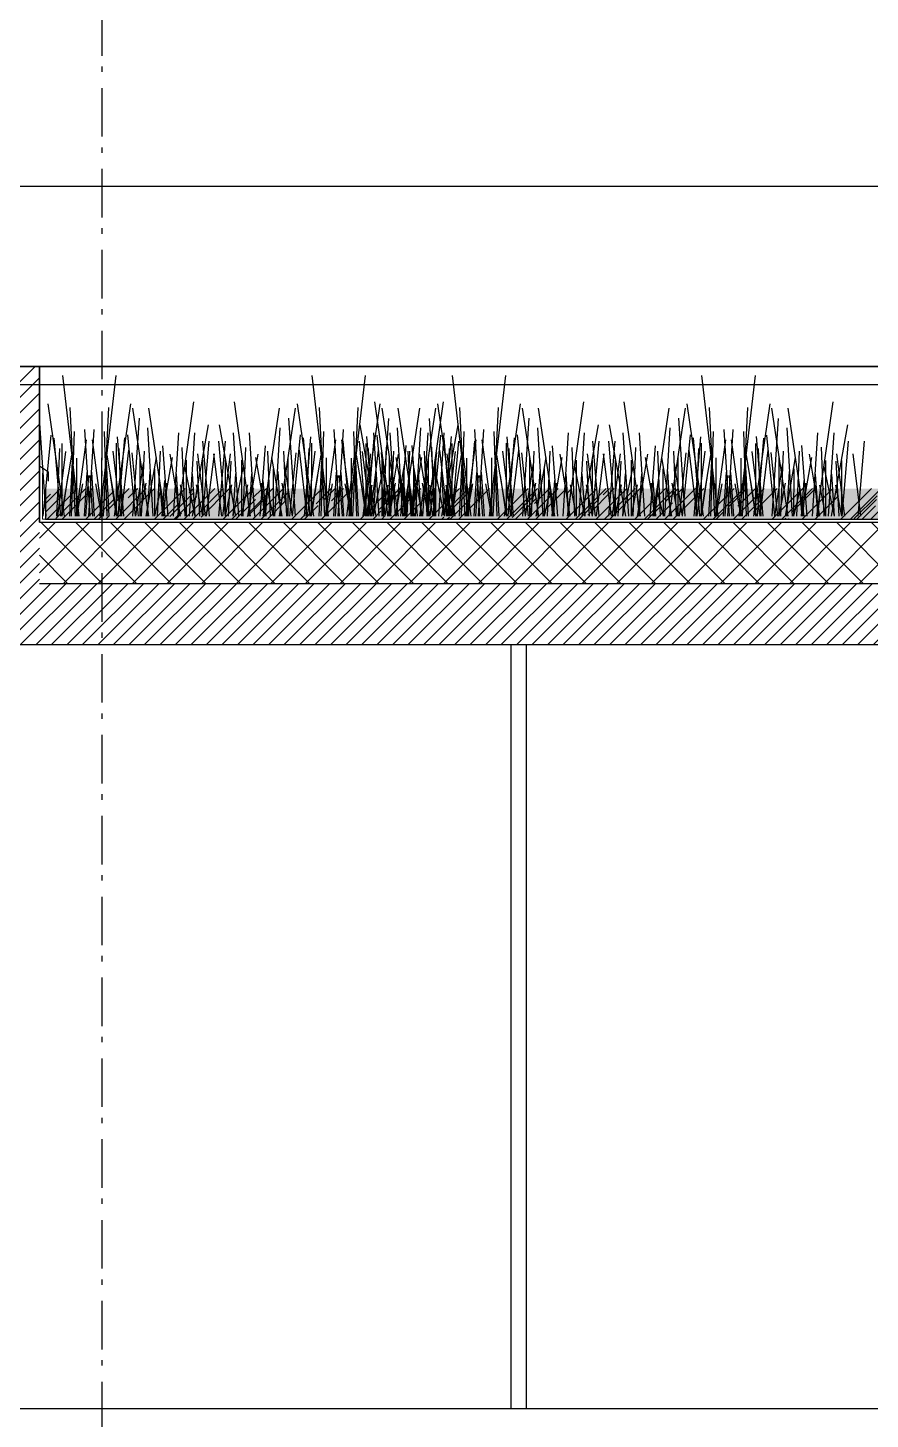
# Model space of a CAD drawing. Header units: centimetres. Extents: x -35664 to 50682, y -23001 to 23705.
# Drawn here: x 6767.3 to 7042.8, y -12149.4 to -11694.1 of the extents above; entities that cross this region are included whole.
import ezdxf

# ---------------------------------------------------------------- set-up
doc = ezdxf.new("R2010")
doc.units = ezdxf.units.CM
doc.linetypes.add('Style de ligne -6', pattern=[1.04164, 0.625, -0.20828, 0.06943, -0.13893])
for name, color, linetype in [('B GÈnÈral_Hatch', 252, 'Continuous'), ('B Général', 252, 'Continuous'), ('prlm-Coupe', 252, 'Continuous')]:
    doc.layers.add(name, color=color, linetype=linetype)
pattern_1 = [(45, (-23116.8977, 10090.366), (2.4253472, -2.6458333), [])]

# ---------------------------------------------------------------- blocks, each defined once
blk = doc.blocks.new('B 90.Groupe-218-1')
at = {"layer": 'B Général'}
for p, q in [((6993.57, -4471.39), (6988.26, -4434.62)), ((7001.54, -4471.38), (7003.29, -4443.03)), ((7011.19, -4471.38), (7013.31, -4445.83)), ((6991.14, -4471.39), (6992.05, -4449.26)), ((6992.66, -4471.39), (6996, -4451.44)), ((7005.87, -4471.38), (7005.87, -4452.37)), ((7012.1, -4471.38), (7009.51, -4450.19)), ((7003.44, -4471.38), (7002.53, -4457.05)), ((6998.13, -4471.38), (6997.22, -4460.79)), ((7005.87, -4471.38), (7003.9, -4460.79))]:
    blk.add_line(p, q, dxfattribs=at)
blk = doc.blocks.new('B 90.Groupe-219-1')
at = {"layer": 'B Général'}
for p, q in [((6998.38, -4471.38), (6993.06, -4425.34)), ((7006.35, -4471.38), (7008.1, -4435.87)), ((7015.99, -4471.38), (7018.12, -4439.38)), ((6995.95, -4471.38), (6996.86, -4443.68)), ((6997.47, -4471.38), (7000.81, -4446.41)), ((7010.68, -4471.38), (7010.68, -4447.58)), ((7016.9, -4471.38), (7014.32, -4444.84)), ((7008.25, -4471.38), (7007.34, -4453.43)), ((7002.94, -4471.38), (7002.02, -4458.12)), ((7010.68, -4471.38), (7008.7, -4458.11))]:
    blk.add_line(p, q, dxfattribs=at)
blk = doc.blocks.new('B 90.Groupe-220-1')
at = {"layer": 'B Général'}
for p, q in [((7021.26, -4471.38), (7015.94, -4436.1)), ((7029.23, -4471.37), (7030.97, -4444.17)), ((7038.87, -4471.37), (7040.99, -4446.86)), ((7018.83, -4471.38), (7019.74, -4450.15)), ((7020.35, -4471.38), (7023.69, -4452.24)), ((7039.78, -4471.37), (7037.2, -4451.04)), ((7033.56, -4471.37), (7033.55, -4453.14)), ((7025.81, -4471.37), (7024.9, -4461.21)), ((7031.13, -4471.37), (7030.21, -4457.62)), ((7033.56, -4471.37), (7031.58, -4461.21))]:
    blk.add_line(p, q, dxfattribs=at)
blk = doc.blocks.new('B 90.Groupe-221-1')
at = {"layer": 'B Général'}
for p, q in [((7021.26, -4471.38), (7015.94, -4436.1)), ((7029.23, -4471.37), (7030.97, -4444.17)), ((7038.87, -4471.37), (7040.99, -4446.86)), ((7018.83, -4471.38), (7019.74, -4450.15)), ((7020.35, -4471.38), (7023.69, -4452.24)), ((7039.78, -4471.37), (7037.2, -4451.04)), ((7033.56, -4471.37), (7033.55, -4453.14)), ((7025.81, -4471.37), (7024.9, -4461.21)), ((7031.13, -4471.37), (7030.21, -4457.62)), ((7033.56, -4471.37), (7031.58, -4461.21))]:
    blk.add_line(p, q, dxfattribs=at)
blk = doc.blocks.new('B 90.Groupe-222-1')
at = {"layer": 'B Général'}
for p, q in [((7026.52, -4471.37), (7021.2, -4436.1)), ((7034.49, -4471.37), (7036.24, -4444.17)), ((7044.13, -4471.37), (7046.26, -4446.85)), ((7024.09, -4471.38), (7025, -4450.15)), ((7025.61, -4471.37), (7028.95, -4452.24)), ((7045.04, -4471.37), (7042.46, -4451.04)), ((7038.82, -4471.37), (7038.82, -4453.13)), ((7031.08, -4471.37), (7030.16, -4461.21)), ((7036.39, -4471.37), (7035.48, -4457.62)), ((7038.82, -4471.37), (7036.85, -4461.21))]:
    blk.add_line(p, q, dxfattribs=at)
blk = doc.blocks.new('B 90.Groupe-223-1')
at = {"layer": 'B Général'}
for name in ['B 90.Groupe-219-1', 'B 90.Groupe-218-1', 'B 90.Groupe-220-1', 'B 90.Groupe-221-1', 'B 90.Groupe-222-1']:
    blk.add_blockref(name, (0, 0), dxfattribs=at)
blk = doc.blocks.new('B 90.Groupe-224-1')
at = {"layer": 'B Général'}
for p, q in [((6968.12, -4471.39), (6962.8, -4441.52)), ((6976.09, -4471.39), (6977.83, -4448.35)), ((6985.73, -4471.39), (6987.85, -4450.63)), ((6965.69, -4471.39), (6966.6, -4453.42)), ((6967.21, -4471.39), (6970.55, -4455.19)), ((6980.42, -4471.39), (6980.41, -4455.95)), ((6986.64, -4471.39), (6984.06, -4454.17)), ((6977.99, -4471.39), (6977.07, -4459.75)), ((6972.67, -4471.39), (6971.76, -4462.78)), ((6980.42, -4471.39), (6978.44, -4462.78))]:
    blk.add_line(p, q, dxfattribs=at)
blk = doc.blocks.new('B 90.Groupe-225-1')
at = {"layer": 'B Général'}
for p, q in [((6972.92, -4471.39), (6967.61, -4433.99)), ((6980.9, -4471.39), (6982.64, -4442.54)), ((6990.54, -4471.39), (6992.66, -4445.39)), ((6970.5, -4471.39), (6971.4, -4448.89)), ((6972.01, -4471.39), (6975.35, -4451.1)), ((6985.22, -4471.39), (6985.22, -4452.05)), ((6991.45, -4471.39), (6988.87, -4449.83)), ((6982.79, -4471.39), (6981.88, -4456.81)), ((6977.48, -4471.39), (6976.57, -4460.61)), ((6985.22, -4471.39), (6983.25, -4460.61))]:
    blk.add_line(p, q, dxfattribs=at)
blk = doc.blocks.new('B 90.Groupe-226-1')
at = {"layer": 'B Général'}
for name in ['B 90.Groupe-225-1', 'B 90.Groupe-224-1']:
    blk.add_blockref(name, (0, 0), dxfattribs=at)
blk = doc.blocks.new('B 90.Groupe-227-1')
at = {"layer": 'B Général'}
for name in ['B 90.Groupe-223-1', 'B 90.Groupe-226-1']:
    blk.add_blockref(name, (0, 0), dxfattribs=at)
blk = doc.blocks.new('B 90.Groupe-228-1')
at = {"layer": 'B Général'}
for p, q in [((6912, -4471.36), (6906.68, -4434.59)), ((6919.97, -4471.35), (6921.71, -4443)), ((6929.61, -4471.35), (6931.73, -4445.8)), ((6909.57, -4471.36), (6910.48, -4449.23)), ((6911.09, -4471.36), (6914.43, -4451.41)), ((6924.3, -4471.35), (6924.29, -4452.34)), ((6930.52, -4471.35), (6927.94, -4450.16)), ((6921.87, -4471.35), (6920.96, -4457.02)), ((6916.55, -4471.36), (6915.64, -4460.76)), ((6924.3, -4471.35), (6922.32, -4460.76))]:
    blk.add_line(p, q, dxfattribs=at)
blk = doc.blocks.new('B 90.Groupe-229-1')
at = {"layer": 'B Général'}
for p, q in [((6916.81, -4471.36), (6911.49, -4425.31)), ((6924.78, -4471.35), (6926.52, -4435.84)), ((6934.42, -4471.35), (6936.54, -4439.35)), ((6914.38, -4471.36), (6915.29, -4443.65)), ((6915.9, -4471.36), (6919.23, -4446.38)), ((6929.1, -4471.35), (6929.1, -4447.55)), ((6935.33, -4471.35), (6932.75, -4444.82)), ((6926.67, -4471.35), (6925.76, -4453.4)), ((6921.36, -4471.35), (6920.45, -4458.09)), ((6929.1, -4471.35), (6927.13, -4458.09))]:
    blk.add_line(p, q, dxfattribs=at)
blk = doc.blocks.new('B 90.Groupe-230-1')
at = {"layer": 'B Général'}
for p, q in [((6939.68, -4471.35), (6934.37, -4436.07)), ((6947.65, -4471.35), (6949.4, -4444.14)), ((6957.29, -4471.34), (6959.42, -4446.83)), ((6937.25, -4471.35), (6938.16, -4450.12)), ((6938.77, -4471.35), (6942.11, -4452.21)), ((6958.21, -4471.34), (6955.62, -4451.01)), ((6951.98, -4471.34), (6951.98, -4453.11)), ((6944.24, -4471.35), (6943.33, -4461.18)), ((6949.55, -4471.34), (6948.64, -4457.59)), ((6951.98, -4471.34), (6950.01, -4461.18))]:
    blk.add_line(p, q, dxfattribs=at)
blk = doc.blocks.new('B 90.Groupe-231-1')
at = {"layer": 'B Général'}
for p, q in [((6939.68, -4471.35), (6934.37, -4436.07)), ((6947.65, -4471.35), (6949.4, -4444.14)), ((6957.29, -4471.34), (6959.42, -4446.83)), ((6937.25, -4471.35), (6938.16, -4450.12)), ((6938.77, -4471.35), (6942.11, -4452.21)), ((6958.21, -4471.34), (6955.62, -4451.01)), ((6951.98, -4471.34), (6951.98, -4453.11)), ((6944.24, -4471.35), (6943.33, -4461.18)), ((6949.55, -4471.34), (6948.64, -4457.59)), ((6951.98, -4471.34), (6950.01, -4461.18))]:
    blk.add_line(p, q, dxfattribs=at)
blk = doc.blocks.new('B 90.Groupe-232-1')
at = {"layer": 'B Général'}
for p, q in [((6944.95, -4471.35), (6939.63, -4436.07)), ((6952.92, -4471.34), (6954.66, -4444.14)), ((6962.56, -4471.34), (6964.68, -4446.83)), ((6942.52, -4471.35), (6943.43, -4450.12)), ((6944.04, -4471.35), (6947.37, -4452.21)), ((6963.47, -4471.34), (6960.89, -4451.01)), ((6957.24, -4471.34), (6957.24, -4453.11)), ((6949.5, -4471.34), (6948.59, -4461.18)), ((6954.82, -4471.34), (6953.9, -4457.59)), ((6957.24, -4471.34), (6955.27, -4461.18))]:
    blk.add_line(p, q, dxfattribs=at)
blk = doc.blocks.new('B 90.Groupe-233-1')
at = {"layer": 'B Général'}
for name in ['B 90.Groupe-229-1', 'B 90.Groupe-228-1', 'B 90.Groupe-230-1', 'B 90.Groupe-231-1', 'B 90.Groupe-232-1']:
    blk.add_blockref(name, (0, 0), dxfattribs=at)
blk = doc.blocks.new('B 90.Groupe-234-1')
at = {"layer": 'B Général'}
for p, q in [((6886.54, -4471.37), (6881.23, -4441.49)), ((6894.51, -4471.36), (6896.26, -4448.32)), ((6904.15, -4471.36), (6906.28, -4450.6)), ((6884.11, -4471.37), (6885.02, -4453.39)), ((6885.63, -4471.37), (6888.97, -4455.16)), ((6898.84, -4471.36), (6898.84, -4455.92)), ((6905.07, -4471.36), (6902.48, -4454.15)), ((6896.41, -4471.36), (6895.5, -4459.72)), ((6891.1, -4471.36), (6890.19, -4462.76)), ((6898.84, -4471.36), (6896.87, -4462.75))]:
    blk.add_line(p, q, dxfattribs=at)
blk = doc.blocks.new('B 90.Groupe-235-1')
at = {"layer": 'B Général'}
for p, q in [((6891.35, -4471.36), (6886.03, -4433.96)), ((6899.32, -4471.36), (6901.06, -4442.51)), ((6908.96, -4471.36), (6911.09, -4445.36)), ((6888.92, -4471.36), (6889.83, -4448.86)), ((6890.44, -4471.36), (6893.78, -4451.07)), ((6903.65, -4471.36), (6903.65, -4452.02)), ((6909.87, -4471.36), (6907.29, -4449.8)), ((6901.22, -4471.36), (6900.31, -4456.78)), ((6895.9, -4471.36), (6894.99, -4460.58)), ((6903.65, -4471.36), (6901.67, -4460.58))]:
    blk.add_line(p, q, dxfattribs=at)
blk = doc.blocks.new('B 90.Groupe-236-1')
at = {"layer": 'B Général'}
for name in ['B 90.Groupe-235-1', 'B 90.Groupe-234-1']:
    blk.add_blockref(name, (0, 0), dxfattribs=at)
blk = doc.blocks.new('B 90.Groupe-237-1')
at = {"layer": 'B Général'}
for name in ['B 90.Groupe-233-1', 'B 90.Groupe-236-1']:
    blk.add_blockref(name, (0, 0), dxfattribs=at)
blk = doc.blocks.new('B 90.Groupe-238-1')
at = {"layer": 'B Général'}
for name in ['B 90.Groupe-237-1', 'B 90.Groupe-227-1']:
    blk.add_blockref(name, (0, 0), dxfattribs=at)
blk = doc.blocks.new('B 90.Groupe-239-1')
at = {"layer": 'B Général'}
for p, q in [((6928.42, -4471.39), (6933.74, -4434.62)), ((6920.45, -4471.38), (6918.71, -4443.03)), ((6910.81, -4471.38), (6908.69, -4445.83)), ((6909.9, -4471.38), (6912.48, -4450.19)), ((6916.12, -4471.38), (6916.12, -4452.37)), ((6929.33, -4471.39), (6925.99, -4451.44)), ((6930.85, -4471.39), (6929.94, -4449.26)), ((6918.55, -4471.38), (6919.46, -4457.05)), ((6916.12, -4471.38), (6918.1, -4460.79)), ((6923.87, -4471.38), (6924.78, -4460.79))]:
    blk.add_line(p, q, dxfattribs=at)
blk = doc.blocks.new('B 90.Groupe-240-1')
at = {"layer": 'B Général'}
for p, q in [((6923.61, -4471.38), (6928.93, -4425.34)), ((6915.64, -4471.38), (6913.9, -4435.87)), ((6906, -4471.38), (6903.88, -4439.38)), ((6905.09, -4471.38), (6907.67, -4444.84)), ((6911.32, -4471.38), (6911.32, -4447.58)), ((6924.52, -4471.38), (6921.19, -4446.41)), ((6926.04, -4471.38), (6925.13, -4443.68)), ((6913.74, -4471.38), (6914.66, -4453.43)), ((6911.32, -4471.38), (6913.29, -4458.11)), ((6919.06, -4471.38), (6919.97, -4458.12))]:
    blk.add_line(p, q, dxfattribs=at)
blk = doc.blocks.new('B 90.Groupe-241-1')
at = {"layer": 'B Général'}
for p, q in [((6900.74, -4471.38), (6906.05, -4436.1)), ((6883.13, -4471.37), (6881, -4446.86)), ((6892.77, -4471.37), (6891.02, -4444.17)), ((6882.21, -4471.37), (6884.8, -4451.04)), ((6901.65, -4471.38), (6898.31, -4452.24)), ((6903.17, -4471.38), (6902.26, -4450.15)), ((6888.44, -4471.37), (6888.44, -4453.14)), ((6888.44, -4471.37), (6890.41, -4461.21)), ((6890.87, -4471.37), (6891.78, -4457.62)), ((6896.18, -4471.37), (6897.09, -4461.21))]:
    blk.add_line(p, q, dxfattribs=at)
blk = doc.blocks.new('B 90.Groupe-242-1')
at = {"layer": 'B Général'}
for p, q in [((6900.74, -4471.38), (6906.05, -4436.1)), ((6883.13, -4471.37), (6881, -4446.86)), ((6892.77, -4471.37), (6891.02, -4444.17)), ((6882.21, -4471.37), (6884.8, -4451.04)), ((6901.65, -4471.38), (6898.31, -4452.24)), ((6903.17, -4471.38), (6902.26, -4450.15)), ((6888.44, -4471.37), (6888.44, -4453.14)), ((6888.44, -4471.37), (6890.41, -4461.21)), ((6890.87, -4471.37), (6891.78, -4457.62)), ((6896.18, -4471.37), (6897.09, -4461.21))]:
    blk.add_line(p, q, dxfattribs=at)
blk = doc.blocks.new('B 90.Groupe-243-1')
at = {"layer": 'B Général'}
for p, q in [((6895.47, -4471.37), (6900.79, -4436.1)), ((6877.86, -4471.37), (6875.74, -4446.85)), ((6887.5, -4471.37), (6885.76, -4444.17)), ((6876.95, -4471.37), (6879.53, -4451.04)), ((6896.38, -4471.37), (6893.05, -4452.24)), ((6897.9, -4471.38), (6896.99, -4450.15)), ((6883.18, -4471.37), (6883.18, -4453.13)), ((6883.18, -4471.37), (6885.15, -4461.21)), ((6885.6, -4471.37), (6886.52, -4457.62)), ((6890.92, -4471.37), (6891.83, -4461.21))]:
    blk.add_line(p, q, dxfattribs=at)
blk = doc.blocks.new('B 90.Groupe-244-1')
at = {"layer": 'B Général'}
for name in ['B 90.Groupe-240-1', 'B 90.Groupe-243-1', 'B 90.Groupe-241-1', 'B 90.Groupe-242-1', 'B 90.Groupe-239-1']:
    blk.add_blockref(name, (0, 0), dxfattribs=at)
blk = doc.blocks.new('B 90.Groupe-245-1')
at = {"layer": 'B Général'}
for p, q in [((6953.88, -4471.39), (6959.19, -4441.52)), ((6936.27, -4471.39), (6934.14, -4450.63)), ((6945.91, -4471.39), (6944.16, -4448.35)), ((6935.35, -4471.39), (6937.94, -4454.17)), ((6941.58, -4471.39), (6941.58, -4455.95)), ((6954.79, -4471.39), (6951.45, -4455.19)), ((6956.31, -4471.39), (6955.4, -4453.42)), ((6944.01, -4471.39), (6944.92, -4459.75)), ((6941.58, -4471.39), (6943.55, -4462.78)), ((6949.32, -4471.39), (6950.23, -4462.78))]:
    blk.add_line(p, q, dxfattribs=at)
blk = doc.blocks.new('B 90.Groupe-246-1')
at = {"layer": 'B Général'}
for p, q in [((6949.07, -4471.39), (6954.39, -4433.99)), ((6941.1, -4471.39), (6939.36, -4442.54)), ((6931.46, -4471.39), (6929.33, -4445.39)), ((6930.55, -4471.39), (6933.13, -4449.83)), ((6936.77, -4471.39), (6936.77, -4452.05)), ((6949.98, -4471.39), (6946.64, -4451.1)), ((6951.5, -4471.39), (6950.59, -4448.89)), ((6939.2, -4471.39), (6940.11, -4456.81)), ((6936.77, -4471.39), (6938.75, -4460.61)), ((6944.52, -4471.39), (6945.43, -4460.61))]:
    blk.add_line(p, q, dxfattribs=at)
blk = doc.blocks.new('B 90.Groupe-247-1')
at = {"layer": 'B Général'}
for name in ['B 90.Groupe-246-1', 'B 90.Groupe-245-1']:
    blk.add_blockref(name, (0, 0), dxfattribs=at)
blk = doc.blocks.new('B 90.Groupe-248-1')
at = {"layer": 'B Général'}
for name in ['B 90.Groupe-244-1', 'B 90.Groupe-247-1']:
    blk.add_blockref(name, (0, 0), dxfattribs=at)
blk = doc.blocks.new('B 90.Groupe-249-1')
at = {"layer": 'B Général'}
for p, q in [((7010, -4471.36), (7015.31, -4434.59)), ((7002.03, -4471.35), (7000.28, -4443)), ((6992.38, -4471.35), (6990.26, -4445.8)), ((6991.47, -4471.35), (6994.06, -4450.16)), ((6997.7, -4471.35), (6997.7, -4452.34)), ((7010.91, -4471.36), (7007.57, -4451.41)), ((7012.43, -4471.36), (7011.52, -4449.23)), ((7000.13, -4471.35), (7001.04, -4457.02)), ((6997.7, -4471.35), (6999.67, -4460.76)), ((7005.44, -4471.36), (7006.35, -4460.76))]:
    blk.add_line(p, q, dxfattribs=at)
blk = doc.blocks.new('B 90.Groupe-250-1')
at = {"layer": 'B Général'}
for p, q in [((7005.19, -4471.36), (7010.51, -4425.31)), ((6997.22, -4471.35), (6995.48, -4435.84)), ((6987.58, -4471.35), (6985.45, -4439.35)), ((6986.67, -4471.35), (6989.25, -4444.82)), ((6992.89, -4471.35), (6992.89, -4447.55)), ((7006.1, -4471.36), (7002.76, -4446.38)), ((7007.62, -4471.36), (7006.71, -4443.65)), ((6995.32, -4471.35), (6996.23, -4453.4)), ((6992.89, -4471.35), (6994.87, -4458.09)), ((7000.63, -4471.35), (7001.55, -4458.09))]:
    blk.add_line(p, q, dxfattribs=at)
blk = doc.blocks.new('B 90.Groupe-251-1')
at = {"layer": 'B Général'}
for p, q in [((6982.31, -4471.35), (6987.63, -4436.07)), ((6964.7, -4471.34), (6962.58, -4446.83)), ((6974.34, -4471.35), (6972.6, -4444.14)), ((6963.79, -4471.34), (6966.37, -4451.01)), ((6983.22, -4471.35), (6979.89, -4452.21)), ((6984.74, -4471.35), (6983.83, -4450.12)), ((6970.01, -4471.34), (6970.02, -4453.11)), ((6970.01, -4471.34), (6971.99, -4461.18)), ((6972.44, -4471.34), (6973.36, -4457.59)), ((6977.76, -4471.35), (6978.67, -4461.18))]:
    blk.add_line(p, q, dxfattribs=at)
blk = doc.blocks.new('B 90.Groupe-252-1')
at = {"layer": 'B Général'}
for p, q in [((6982.31, -4471.35), (6987.63, -4436.07)), ((6964.7, -4471.34), (6962.58, -4446.83)), ((6974.34, -4471.35), (6972.6, -4444.14)), ((6963.79, -4471.34), (6966.37, -4451.01)), ((6983.22, -4471.35), (6979.89, -4452.21)), ((6984.74, -4471.35), (6983.83, -4450.12)), ((6970.01, -4471.34), (6970.02, -4453.11)), ((6970.01, -4471.34), (6971.99, -4461.18)), ((6972.44, -4471.34), (6973.36, -4457.59)), ((6977.76, -4471.35), (6978.67, -4461.18))]:
    blk.add_line(p, q, dxfattribs=at)
blk = doc.blocks.new('B 90.Groupe-253-1')
at = {"layer": 'B Général'}
for p, q in [((6977.05, -4471.35), (6982.37, -4436.07)), ((6959.44, -4471.34), (6957.31, -4446.83)), ((6969.08, -4471.34), (6967.33, -4444.14)), ((6958.53, -4471.34), (6961.11, -4451.01)), ((6977.96, -4471.35), (6974.62, -4452.21)), ((6979.48, -4471.35), (6978.57, -4450.12)), ((6964.75, -4471.34), (6964.75, -4453.11)), ((6964.75, -4471.34), (6966.73, -4461.18)), ((6967.18, -4471.34), (6968.09, -4457.59)), ((6972.49, -4471.34), (6973.41, -4461.18))]:
    blk.add_line(p, q, dxfattribs=at)
blk = doc.blocks.new('B 90.Groupe-254-1')
at = {"layer": 'B Général'}
for name in ['B 90.Groupe-250-1', 'B 90.Groupe-253-1', 'B 90.Groupe-251-1', 'B 90.Groupe-252-1', 'B 90.Groupe-249-1']:
    blk.add_blockref(name, (0, 0), dxfattribs=at)
blk = doc.blocks.new('B 90.Groupe-255-1')
at = {"layer": 'B Général'}
for p, q in [((7035.45, -4471.37), (7040.77, -4441.49)), ((7017.84, -4471.36), (7015.72, -4450.6)), ((7027.48, -4471.36), (7025.74, -4448.32)), ((7016.93, -4471.36), (7019.51, -4454.15)), ((7023.15, -4471.36), (7023.16, -4455.92)), ((7036.36, -4471.37), (7033.03, -4455.16)), ((7037.88, -4471.37), (7036.97, -4453.39)), ((7025.58, -4471.36), (7026.5, -4459.72)), ((7023.15, -4471.36), (7025.13, -4462.75)), ((7030.9, -4471.36), (7031.81, -4462.76))]:
    blk.add_line(p, q, dxfattribs=at)
blk = doc.blocks.new('B 90.Groupe-256-1')
at = {"layer": 'B Général'}
for p, q in [((7030.65, -4471.36), (7035.96, -4433.96)), ((7022.67, -4471.36), (7020.93, -4442.51)), ((7013.03, -4471.36), (7010.91, -4445.36)), ((7012.12, -4471.36), (7014.71, -4449.8)), ((7018.35, -4471.36), (7018.35, -4452.02)), ((7031.56, -4471.36), (7028.22, -4451.07)), ((7033.07, -4471.36), (7032.17, -4448.86)), ((7020.78, -4471.36), (7021.69, -4456.78)), ((7018.35, -4471.36), (7020.32, -4460.58)), ((7026.09, -4471.36), (7027, -4460.58))]:
    blk.add_line(p, q, dxfattribs=at)
blk = doc.blocks.new('B 90.Groupe-257-1')
at = {"layer": 'B Général'}
for name in ['B 90.Groupe-256-1', 'B 90.Groupe-255-1']:
    blk.add_blockref(name, (0, 0), dxfattribs=at)
blk = doc.blocks.new('B 90.Groupe-258-1')
at = {"layer": 'B Général'}
for name in ['B 90.Groupe-254-1', 'B 90.Groupe-257-1']:
    blk.add_blockref(name, (0, 0), dxfattribs=at)
blk = doc.blocks.new('B 90.Groupe-259-1')
at = {"layer": 'B Général'}
for name in ['B 90.Groupe-248-1', 'B 90.Groupe-258-1']:
    blk.add_blockref(name, (0, 0), dxfattribs=at)
blk = doc.blocks.new('B 90.Groupe-260-1')
at = {"layer": 'B Général'}
for name in ['B 90.Groupe-259-1', 'B 90.Groupe-238-1']:
    blk.add_blockref(name, (0, 0), dxfattribs=at)
blk = doc.blocks.new('B 90.Groupe-261-1')
at = {"layer": 'B Général'}
for p, q in [((6866.08, -4471.39), (6860.76, -4434.62)), ((6874.05, -4471.38), (6875.79, -4443.03)), ((6883.69, -4471.38), (6885.81, -4445.83)), ((6863.65, -4471.39), (6864.56, -4449.26)), ((6865.17, -4471.39), (6868.5, -4451.44)), ((6878.38, -4471.38), (6878.37, -4452.37)), ((6884.6, -4471.38), (6882.02, -4450.19)), ((6875.95, -4471.38), (6875.03, -4457.05)), ((6870.63, -4471.38), (6869.72, -4460.79)), ((6878.38, -4471.38), (6876.4, -4460.79))]:
    blk.add_line(p, q, dxfattribs=at)
blk = doc.blocks.new('B 90.Groupe-262-1')
at = {"layer": 'B Général'}
for p, q in [((6870.88, -4471.38), (6865.57, -4425.34)), ((6878.86, -4471.38), (6880.6, -4435.87)), ((6888.5, -4471.38), (6890.62, -4439.38)), ((6868.46, -4471.38), (6869.36, -4443.68)), ((6869.97, -4471.38), (6873.31, -4446.41)), ((6883.18, -4471.38), (6883.18, -4447.58)), ((6889.41, -4471.38), (6886.82, -4444.84)), ((6880.75, -4471.38), (6879.84, -4453.43)), ((6875.44, -4471.38), (6874.53, -4458.12)), ((6883.18, -4471.38), (6881.21, -4458.11))]:
    blk.add_line(p, q, dxfattribs=at)
blk = doc.blocks.new('B 90.Groupe-263-1')
at = {"layer": 'B Général'}
for p, q in [((6893.76, -4471.38), (6888.44, -4436.1)), ((6901.73, -4471.37), (6903.48, -4444.17)), ((6911.37, -4471.37), (6913.5, -4446.86)), ((6891.33, -4471.38), (6892.24, -4450.15)), ((6892.85, -4471.38), (6896.19, -4452.24)), ((6912.28, -4471.37), (6909.7, -4451.04)), ((6906.06, -4471.37), (6906.06, -4453.14)), ((6898.32, -4471.37), (6897.4, -4461.21)), ((6903.63, -4471.37), (6902.72, -4457.62)), ((6906.06, -4471.37), (6904.08, -4461.21))]:
    blk.add_line(p, q, dxfattribs=at)
blk = doc.blocks.new('B 90.Groupe-264-1')
at = {"layer": 'B Général'}
for p, q in [((6893.76, -4471.38), (6888.44, -4436.1)), ((6901.73, -4471.37), (6903.48, -4444.17)), ((6911.37, -4471.37), (6913.5, -4446.86)), ((6891.33, -4471.38), (6892.24, -4450.15)), ((6892.85, -4471.38), (6896.19, -4452.24)), ((6912.28, -4471.37), (6909.7, -4451.04)), ((6906.06, -4471.37), (6906.06, -4453.14)), ((6898.32, -4471.37), (6897.4, -4461.21)), ((6903.63, -4471.37), (6902.72, -4457.62)), ((6906.06, -4471.37), (6904.08, -4461.21))]:
    blk.add_line(p, q, dxfattribs=at)
blk = doc.blocks.new('B 90.Groupe-265-1')
at = {"layer": 'B Général'}
for p, q in [((6899.03, -4471.37), (6893.71, -4436.1)), ((6907, -4471.37), (6908.74, -4444.17)), ((6916.64, -4471.37), (6918.76, -4446.85)), ((6896.6, -4471.38), (6897.5, -4450.15)), ((6898.11, -4471.37), (6901.45, -4452.24)), ((6917.55, -4471.37), (6914.97, -4451.04)), ((6911.32, -4471.37), (6911.32, -4453.13)), ((6903.58, -4471.37), (6902.67, -4461.21)), ((6908.89, -4471.37), (6907.98, -4457.62)), ((6911.32, -4471.37), (6909.35, -4461.21))]:
    blk.add_line(p, q, dxfattribs=at)
blk = doc.blocks.new('B 90.Groupe-266-1')
at = {"layer": 'B Général'}
for name in ['B 90.Groupe-262-1', 'B 90.Groupe-261-1', 'B 90.Groupe-263-1', 'B 90.Groupe-264-1', 'B 90.Groupe-265-1']:
    blk.add_blockref(name, (0, 0), dxfattribs=at)
blk = doc.blocks.new('B 90.Groupe-267-1')
at = {"layer": 'B Général'}
for p, q in [((6840.62, -4471.39), (6835.3, -4441.52)), ((6848.59, -4471.39), (6850.34, -4448.35)), ((6858.23, -4471.39), (6860.36, -4450.63)), ((6838.19, -4471.39), (6839.1, -4453.42)), ((6839.71, -4471.39), (6843.05, -4455.19)), ((6852.92, -4471.39), (6852.92, -4455.95)), ((6859.14, -4471.39), (6856.56, -4454.17)), ((6850.49, -4471.39), (6849.58, -4459.75)), ((6845.18, -4471.39), (6844.26, -4462.78)), ((6852.92, -4471.39), (6850.94, -4462.78))]:
    blk.add_line(p, q, dxfattribs=at)
blk = doc.blocks.new('B 90.Groupe-268-1')
at = {"layer": 'B Général'}
for p, q in [((6845.43, -4471.39), (6840.11, -4433.99)), ((6853.4, -4471.39), (6855.14, -4442.54)), ((6863.04, -4471.39), (6865.16, -4445.39)), ((6843, -4471.39), (6843.91, -4448.89)), ((6844.52, -4471.39), (6847.86, -4451.1)), ((6857.73, -4471.39), (6857.72, -4452.05)), ((6863.95, -4471.39), (6861.37, -4449.83)), ((6855.3, -4471.39), (6854.39, -4456.81)), ((6849.98, -4471.39), (6849.07, -4460.61)), ((6857.73, -4471.39), (6855.75, -4460.61))]:
    blk.add_line(p, q, dxfattribs=at)
blk = doc.blocks.new('B 90.Groupe-269-1')
at = {"layer": 'B Général'}
for name in ['B 90.Groupe-268-1', 'B 90.Groupe-267-1']:
    blk.add_blockref(name, (0, 0), dxfattribs=at)
blk = doc.blocks.new('B 90.Groupe-270-1')
at = {"layer": 'B Général'}
for name in ['B 90.Groupe-266-1', 'B 90.Groupe-269-1']:
    blk.add_blockref(name, (0, 0), dxfattribs=at)
blk = doc.blocks.new('B 90.Groupe-271-1')
at = {"layer": 'B Général'}
for p, q in [((6784.5, -4471.36), (6779.18, -4434.59)), ((6792.47, -4471.35), (6794.22, -4443)), ((6802.11, -4471.35), (6804.24, -4445.8)), ((6782.07, -4471.36), (6782.98, -4449.23)), ((6783.59, -4471.36), (6786.93, -4451.41)), ((6796.8, -4471.35), (6796.8, -4452.34)), ((6803.03, -4471.35), (6800.44, -4450.16)), ((6794.37, -4471.35), (6793.46, -4457.02)), ((6789.06, -4471.36), (6788.14, -4460.76)), ((6796.8, -4471.35), (6794.83, -4460.76))]:
    blk.add_line(p, q, dxfattribs=at)
blk = doc.blocks.new('B 90.Groupe-272-1')
at = {"layer": 'B Général'}
for p, q in [((6789.31, -4471.36), (6783.99, -4425.31)), ((6797.28, -4471.35), (6799.02, -4435.84)), ((6806.92, -4471.35), (6809.04, -4439.35)), ((6786.88, -4471.36), (6787.79, -4443.65)), ((6788.4, -4471.36), (6791.74, -4446.38)), ((6801.61, -4471.35), (6801.61, -4447.55)), ((6807.83, -4471.35), (6805.25, -4444.82)), ((6799.18, -4471.35), (6798.27, -4453.4)), ((6793.86, -4471.35), (6792.95, -4458.09)), ((6801.61, -4471.35), (6799.63, -4458.09))]:
    blk.add_line(p, q, dxfattribs=at)
blk = doc.blocks.new('B 90.Groupe-273-1')
at = {"layer": 'B Général'}
for p, q in [((6812.19, -4471.35), (6806.87, -4436.07)), ((6820.16, -4471.35), (6821.9, -4444.14)), ((6829.8, -4471.34), (6831.92, -4446.83)), ((6809.76, -4471.35), (6810.67, -4450.12)), ((6811.27, -4471.35), (6814.61, -4452.21)), ((6830.71, -4471.34), (6828.13, -4451.01)), ((6824.48, -4471.34), (6824.48, -4453.11)), ((6816.74, -4471.35), (6815.83, -4461.18)), ((6822.05, -4471.34), (6821.14, -4457.59)), ((6824.48, -4471.34), (6822.51, -4461.18))]:
    blk.add_line(p, q, dxfattribs=at)
blk = doc.blocks.new('B 90.Groupe-274-1')
at = {"layer": 'B Général'}
for p, q in [((6812.19, -4471.35), (6806.87, -4436.07)), ((6820.16, -4471.35), (6821.9, -4444.14)), ((6829.8, -4471.34), (6831.92, -4446.83)), ((6809.76, -4471.35), (6810.67, -4450.12)), ((6811.27, -4471.35), (6814.61, -4452.21)), ((6830.71, -4471.34), (6828.13, -4451.01)), ((6824.48, -4471.34), (6824.48, -4453.11)), ((6816.74, -4471.35), (6815.83, -4461.18)), ((6822.05, -4471.34), (6821.14, -4457.59)), ((6824.48, -4471.34), (6822.51, -4461.18))]:
    blk.add_line(p, q, dxfattribs=at)
blk = doc.blocks.new('B 90.Groupe-275-1')
at = {"layer": 'B Général'}
for p, q in [((6817.45, -4471.35), (6812.13, -4436.07)), ((6825.42, -4471.34), (6827.16, -4444.14)), ((6835.06, -4471.34), (6837.19, -4446.83)), ((6815.02, -4471.35), (6815.93, -4450.12)), ((6816.54, -4471.35), (6819.88, -4452.21)), ((6835.97, -4471.34), (6833.39, -4451.01)), ((6829.75, -4471.34), (6829.75, -4453.11)), ((6822, -4471.34), (6821.09, -4461.18)), ((6827.32, -4471.34), (6826.41, -4457.59)), ((6829.75, -4471.34), (6827.77, -4461.18))]:
    blk.add_line(p, q, dxfattribs=at)
blk = doc.blocks.new('B 90.Groupe-276-1')
at = {"layer": 'B Général'}
for name in ['B 90.Groupe-272-1', 'B 90.Groupe-271-1', 'B 90.Groupe-273-1', 'B 90.Groupe-274-1', 'B 90.Groupe-275-1']:
    blk.add_blockref(name, (0, 0), dxfattribs=at)
blk = doc.blocks.new('B 90.Groupe-277-1')
at = {"layer": 'B Général'}
blk.add_blockref('B 90.Groupe-276-1', (0, 0), dxfattribs=at)
blk = doc.blocks.new('B 90.Groupe-278-1')
at = {"layer": 'B Général'}
for name in ['B 90.Groupe-277-1', 'B 90.Groupe-270-1']:
    blk.add_blockref(name, (0, 0), dxfattribs=at)
blk = doc.blocks.new('B 90.Groupe-279-1')
at = {"layer": 'B Général'}
for p, q in [((6800.92, -4471.39), (6806.24, -4434.62)), ((6792.95, -4471.38), (6791.21, -4443.03)), ((6783.31, -4471.38), (6781.19, -4445.83)), ((6782.4, -4471.38), (6784.98, -4450.19)), ((6788.63, -4471.38), (6788.63, -4452.37)), ((6801.84, -4471.39), (6798.5, -4451.44)), ((6803.35, -4471.39), (6802.45, -4449.26)), ((6791.06, -4471.38), (6791.97, -4457.05)), ((6788.63, -4471.38), (6790.6, -4460.79)), ((6796.37, -4471.38), (6797.28, -4460.79))]:
    blk.add_line(p, q, dxfattribs=at)
blk = doc.blocks.new('B 90.Groupe-280-1')
at = {"layer": 'B Général'}
for p, q in [((6796.12, -4471.38), (6801.44, -4425.34)), ((6788.15, -4471.38), (6786.4, -4435.87)), ((6778.51, -4471.38), (6776.38, -4439.38)), ((6777.59, -4471.38), (6780.18, -4444.84)), ((6783.82, -4471.38), (6783.82, -4447.58)), ((6797.03, -4471.38), (6793.69, -4446.41)), ((6798.55, -4471.38), (6797.64, -4443.68)), ((6786.25, -4471.38), (6787.16, -4453.43)), ((6783.82, -4471.38), (6785.79, -4458.11)), ((6791.56, -4471.38), (6792.47, -4458.12))]:
    blk.add_line(p, q, dxfattribs=at)
blk = doc.blocks.new('B 90.Groupe-281-1')
at = {"layer": 'B Général'}
for name in ['B 90.Groupe-280-1', 'B 90.Groupe-279-1']:
    blk.add_blockref(name, (0, 0), dxfattribs=at)
blk = doc.blocks.new('B 90.Groupe-282-1')
at = {"layer": 'B Général'}
for p, q in [((6826.38, -4471.39), (6831.7, -4441.52)), ((6808.77, -4471.39), (6806.65, -4450.63)), ((6818.41, -4471.39), (6816.67, -4448.35)), ((6807.86, -4471.39), (6810.44, -4454.17)), ((6814.08, -4471.39), (6814.08, -4455.95)), ((6827.29, -4471.39), (6823.95, -4455.19)), ((6828.81, -4471.39), (6827.9, -4453.42)), ((6816.51, -4471.39), (6817.42, -4459.75)), ((6814.08, -4471.39), (6816.06, -4462.78)), ((6821.83, -4471.39), (6822.74, -4462.78))]:
    blk.add_line(p, q, dxfattribs=at)
blk = doc.blocks.new('B 90.Groupe-283-1')
at = {"layer": 'B Général'}
for p, q in [((6821.57, -4471.39), (6826.89, -4433.99)), ((6813.6, -4471.39), (6811.86, -4442.54)), ((6803.96, -4471.39), (6801.84, -4445.39)), ((6803.05, -4471.39), (6805.63, -4449.83)), ((6809.28, -4471.39), (6809.28, -4452.05)), ((6822.48, -4471.39), (6819.15, -4451.1)), ((6824, -4471.39), (6823.09, -4448.89)), ((6811.7, -4471.39), (6812.62, -4456.81)), ((6809.28, -4471.39), (6811.25, -4460.61)), ((6817.02, -4471.39), (6817.93, -4460.61))]:
    blk.add_line(p, q, dxfattribs=at)
blk = doc.blocks.new('B 90.Groupe-284-1')
at = {"layer": 'B Général'}
for name in ['B 90.Groupe-283-1', 'B 90.Groupe-282-1']:
    blk.add_blockref(name, (0, 0), dxfattribs=at)
blk = doc.blocks.new('B 90.Groupe-285-1')
at = {"layer": 'B Général'}
for name in ['B 90.Groupe-281-1', 'B 90.Groupe-284-1']:
    blk.add_blockref(name, (0, 0), dxfattribs=at)
blk = doc.blocks.new('B 90.Groupe-286-1')
at = {"layer": 'B Général'}
for p, q in [((6882.5, -4471.36), (6887.82, -4434.59)), ((6874.53, -4471.35), (6872.79, -4443)), ((6864.89, -4471.35), (6862.76, -4445.8)), ((6863.98, -4471.35), (6866.56, -4450.16)), ((6870.2, -4471.35), (6870.2, -4452.34)), ((6883.41, -4471.36), (6880.07, -4451.41)), ((6884.93, -4471.36), (6884.02, -4449.23)), ((6872.63, -4471.35), (6873.54, -4457.02)), ((6870.2, -4471.35), (6872.18, -4460.76)), ((6877.95, -4471.36), (6878.86, -4460.76))]:
    blk.add_line(p, q, dxfattribs=at)
blk = doc.blocks.new('B 90.Groupe-287-1')
at = {"layer": 'B Général'}
for p, q in [((6877.69, -4471.36), (6883.01, -4425.31)), ((6869.72, -4471.35), (6867.98, -4435.84)), ((6860.08, -4471.35), (6857.96, -4439.35)), ((6859.17, -4471.35), (6861.75, -4444.82)), ((6865.39, -4471.35), (6865.4, -4447.55)), ((6878.6, -4471.36), (6875.27, -4446.38)), ((6880.12, -4471.36), (6879.21, -4443.65)), ((6867.82, -4471.35), (6868.74, -4453.4)), ((6865.39, -4471.35), (6867.37, -4458.09)), ((6873.14, -4471.35), (6874.05, -4458.09))]:
    blk.add_line(p, q, dxfattribs=at)
blk = doc.blocks.new('B 90.Groupe-288-1')
at = {"layer": 'B Général'}
for p, q in [((6854.82, -4471.35), (6860.13, -4436.07)), ((6837.2, -4471.34), (6835.08, -4446.83)), ((6846.85, -4471.35), (6845.1, -4444.14)), ((6836.29, -4471.34), (6838.88, -4451.01)), ((6855.73, -4471.35), (6852.39, -4452.21)), ((6857.25, -4471.35), (6856.34, -4450.12)), ((6842.52, -4471.34), (6842.52, -4453.11)), ((6842.52, -4471.34), (6844.49, -4461.18)), ((6844.95, -4471.34), (6845.86, -4457.59)), ((6850.26, -4471.35), (6851.17, -4461.18))]:
    blk.add_line(p, q, dxfattribs=at)
blk = doc.blocks.new('B 90.Groupe-289-1')
at = {"layer": 'B Général'}
for p, q in [((6854.82, -4471.35), (6860.13, -4436.07)), ((6837.2, -4471.34), (6835.08, -4446.83)), ((6846.85, -4471.35), (6845.1, -4444.14)), ((6836.29, -4471.34), (6838.88, -4451.01)), ((6855.73, -4471.35), (6852.39, -4452.21)), ((6857.25, -4471.35), (6856.34, -4450.12)), ((6842.52, -4471.34), (6842.52, -4453.11)), ((6842.52, -4471.34), (6844.49, -4461.18)), ((6844.95, -4471.34), (6845.86, -4457.59)), ((6850.26, -4471.35), (6851.17, -4461.18))]:
    blk.add_line(p, q, dxfattribs=at)
blk = doc.blocks.new('B 90.Groupe-290-1')
at = {"layer": 'B Général'}
for p, q in [((6849.55, -4471.35), (6854.87, -4436.07)), ((6831.94, -4471.34), (6829.82, -4446.83)), ((6841.58, -4471.34), (6839.84, -4444.14)), ((6831.03, -4471.34), (6833.61, -4451.01)), ((6850.46, -4471.35), (6847.12, -4452.21)), ((6851.98, -4471.35), (6851.07, -4450.12)), ((6837.25, -4471.34), (6837.26, -4453.11)), ((6837.25, -4471.34), (6839.23, -4461.18)), ((6839.68, -4471.34), (6840.6, -4457.59)), ((6845, -4471.34), (6845.91, -4461.18))]:
    blk.add_line(p, q, dxfattribs=at)
blk = doc.blocks.new('B 90.Groupe-291-1')
at = {"layer": 'B Général'}
for name in ['B 90.Groupe-287-1', 'B 90.Groupe-290-1', 'B 90.Groupe-288-1', 'B 90.Groupe-289-1', 'B 90.Groupe-286-1']:
    blk.add_blockref(name, (0, 0), dxfattribs=at)
blk = doc.blocks.new('B 90.Groupe-292-1')
at = {"layer": 'B Général'}
for p, q in [((6907.96, -4471.37), (6913.27, -4441.49)), ((6890.34, -4471.36), (6888.22, -4450.6)), ((6899.99, -4471.36), (6898.24, -4448.32)), ((6889.43, -4471.36), (6892.02, -4454.15)), ((6895.66, -4471.36), (6895.66, -4455.92)), ((6908.87, -4471.37), (6905.53, -4455.16)), ((6910.39, -4471.37), (6909.48, -4453.39)), ((6898.09, -4471.36), (6899, -4459.72)), ((6895.66, -4471.36), (6897.63, -4462.75)), ((6903.4, -4471.36), (6904.31, -4462.76))]:
    blk.add_line(p, q, dxfattribs=at)
blk = doc.blocks.new('B 90.Groupe-293-1')
at = {"layer": 'B Général'}
for p, q in [((6903.15, -4471.36), (6908.47, -4433.96)), ((6895.18, -4471.36), (6893.43, -4442.51)), ((6885.54, -4471.36), (6883.41, -4445.36)), ((6884.63, -4471.36), (6887.21, -4449.8)), ((6890.85, -4471.36), (6890.85, -4452.02)), ((6904.06, -4471.36), (6900.72, -4451.07)), ((6905.58, -4471.36), (6904.67, -4448.86)), ((6893.28, -4471.36), (6894.19, -4456.78)), ((6890.85, -4471.36), (6892.83, -4460.58)), ((6898.59, -4471.36), (6899.51, -4460.58))]:
    blk.add_line(p, q, dxfattribs=at)
blk = doc.blocks.new('B 90.Groupe-294-1')
at = {"layer": 'B Général'}
for name in ['B 90.Groupe-293-1', 'B 90.Groupe-292-1']:
    blk.add_blockref(name, (0, 0), dxfattribs=at)
blk = doc.blocks.new('B 90.Groupe-295-1')
at = {"layer": 'B Général'}
for name in ['B 90.Groupe-291-1', 'B 90.Groupe-294-1']:
    blk.add_blockref(name, (0, 0), dxfattribs=at)
blk = doc.blocks.new('B 90.Groupe-296-1')
at = {"layer": 'B Général'}
for name in ['B 90.Groupe-285-1', 'B 90.Groupe-295-1']:
    blk.add_blockref(name, (0, 0), dxfattribs=at)
blk = doc.blocks.new('B 90.Groupe-297-1')
at = {"layer": 'B Général'}
for name in ['B 90.Groupe-296-1', 'B 90.Groupe-278-1']:
    blk.add_blockref(name, (0, 0), dxfattribs=at)
blk = doc.blocks.new('B 90.Groupe-342-1')
at = {"layer": 'B GÈnÈral_Hatch', "linetype": 'Continuous'}
blk.add_hatch(color=250, dxfattribs=at).paths.add_polyline_path([(6778.35, -4462.37), (6778.35, -4472.37), (7564.49, -4472.37), (7564.49, -4462.37)])
h = blk.add_hatch(dxfattribs=at)
h.set_pattern_fill('H_HERBE', color=256, style=0, pattern_type=2)
h.set_pattern_definition([(45, (0, 0), (20.725694, -1.76389), [39.28862, -5.61266]), (45, (-3.197, -6.063), (-3.167054, -25.49614), [16.83798, -28.0633]), (45, (2.806, -2.806), (2.26485, -20.124226), [36.02605, -40.62512]), (45, (1.433, -6.945), (23.571755, 1.12269), [34.79849, -10.10279]), (45, (5.613, -5.613), (11.22532, -11.22532), [10.520934, -2.630233]), (45, (7.016, -7.016), (11.22532, -11.22532), [8.80745, -14.37005]), (45, (8.419, -8.419), (11.22532, -11.22532), []), (45, (0.165, -19.403), (11.22532, -11.22532), [59.62064, -48.78053])])
h.paths.add_polyline_path([(6778.35, -4462.37), (6778.35, -4472.37), (7564.49, -4472.37), (7564.49, -4462.37)])
at = {"layer": 'B Général', "flags": 128}
for points in [[(6779.34, -4459.95), (6779.35, -4456.95), (6776.35, -4455.05), (6776.35, -4451.95)], [(6778.35, -4462.37), (6778.35, -4472.37), (7564.49, -4472.37), (7564.49, -4462.37)]]:
    blk.add_lwpolyline(points, dxfattribs=at)
at = {"layer": 'B Général', "lineweight": 18, "flags": 128}
blk.add_lwpolyline([(6777.35, -4457.37), (6777.35, -4472.37), (7612.99, -4472.37), (7612.99, -4457.37)], dxfattribs=at)
at = {"layer": 'B Général'}
for name in ['B 90.Groupe-297-1', 'B 90.Groupe-260-1']:
    blk.add_blockref(name, (0, 0), dxfattribs=at)
blk = doc.blocks.new('B 90.axes 2')
at = {"layer": 'B Général', "linetype": 'Style de ligne -6', "ltscale": 25.4}
blk.add_line((-868.925, -1173.93), (-868.925, 1361.07), dxfattribs=at)
blk = doc.blocks.new('A$C373B78D5')
at = {"layer": 'B GÈnÈral_Hatch', "linetype": 'Continuous', "lineweight": 18}
h = blk.add_hatch(dxfattribs=at)
h.set_pattern_fill('50_BETON', color=256, style=0, pattern_type=2)
h.set_pattern_definition(pattern_1)
h.paths.add_polyline_path([(-16360.55, 5668), (-16360.55, 5577), (-16340.55, 5597), (-16340.55, 5668)])
at = {"layer": 'B GÈnÈral_Hatch', "linetype": 'Continuous'}
h = blk.add_hatch(dxfattribs=at)
h.set_pattern_fill('02_ISOLANT', color=256, angle=180, style=0, pattern_type=2)
h.set_pattern_definition([(225, (-23116.898, 10090.366), (5.656854, -5.656854), []), (315, (-23116.898, 10090.366), (-5.656854, -5.656854), [])])
h.paths.add_polyline_path([(-15502.41, 5597), (-15502.41, 5617), (-16340.55, 5617), (-16340.55, 5597)])
at = {"layer": 'B GÈnÈral_Hatch', "linetype": 'Continuous', "lineweight": 18}
h = blk.add_hatch(dxfattribs=at)
h.set_pattern_fill('50_BETON', color=256, style=0, pattern_type=2)
h.set_pattern_definition(pattern_1)
h.paths.add_polyline_path([(-15486.41, 5577), (-15502.41, 5597), (-16340.55, 5597), (-16360.55, 5577)])
at = {"layer": 'B GÈnÈral_Hatch'}
blk.add_lwpolyline([(-16899.01, 5727), (-15485.41, 5727), (-15485.41, 5668), (-16899.01, 5668)], close=True, dxfattribs=at)
at = {"layer": 'B Général', "linetype": 'Continuous'}
for p, q in [((-15502.41, 5667.88), (-16908.01, 5667.88)), ((-16340.55, 5668), (-16360.55, 5668)), ((-16340.55, 5617), (-16340.55, 5668)), ((-16340.55, 5617), (-15502.41, 5617)), ((-16340.55, 5617), (-15502.41, 5617)), ((-16340.55, 5597), (-15502.41, 5597)), ((-16360.55, 5577), (-15512.41, 5577)), ((-16360.55, 5577), (-15512.41, 5577)), ((-16186.37, 5577), (-16186.37, 5327)), ((-16186.37, 5577), (-16186.37, 5327)), ((-16186.37, 5577), (-16181.37, 5577)), ((-16181.37, 5577), (-16181.37, 5327)), ((-16181.37, 5577), (-16181.37, 5327)), ((-16891.01, 5327), (-15495.41, 5327)), ((-16891.01, 5327), (-15495.41, 5327)), ((-16186.37, 5327), (-16181.37, 5327))]:
    blk.add_line(p, q, dxfattribs=at)
at = {"layer": 'B Général', "linetype": 'Continuous', "lineweight": 35}
blk.add_line((-16340.55, 5617), (-16340.55, 5668), dxfattribs=at)
at = {"layer": 'B Général', "linetype": 'Continuous', "flags": 128}
blk.add_lwpolyline([(-13322.41, 5331.87), (-14116.6, 5339.82), (-14116.6, 5035), (-14698.4, 5035), (-14698.4, 4133), (-15478.41, 4133), (-15478.41, 5662), (-16935.01, 5662), (-16935.01, 6009), (-19603.98, 6009), (-19603.98, 5297), (-19865.06, 5297), (-19865.06, 5050), (-19852.84, 5050), (-19852.84, 4090), (-18095.93, 4090), (-18095.93, 3503), (-16050.9, 3503), (-16050.9, 3504.92), (-16050.41, 3504.92), (-16050.41, 3203), (-11164.45, 3203)], dxfattribs=at)
blk.add_lwpolyline([(-16899.01, 5727), (-15485.41, 5727), (-15485.41, 5668), (-16899.01, 5668)], close=True, dxfattribs=at)
at = {"layer": 'B Général'}
for name, p in [('B 90.axes 2', (-15451.09, 4932.77)), ('B 90.Groupe-342-1', (-23116.9, 10090.37))]:
    blk.add_blockref(name, p, dxfattribs=at)

msp = doc.modelspace()

# ---------------------------------------------------------------- block references
at = {"layer": 'prlm-Coupe'}
msp.add_blockref('A$C373B78D5', (23111.623, -17472.851), dxfattribs=at)

doc.saveas('drawing.dxf')
